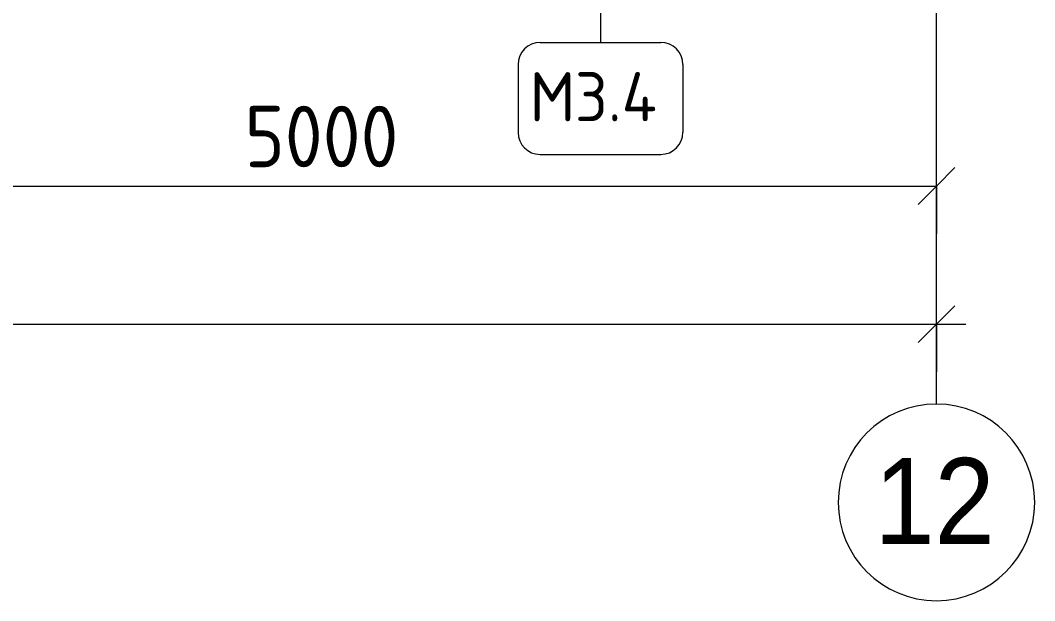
# Model space of a CAD drawing. Header units: millimetres. Extents: x -7229 to 193500, y -8553 to 29000.
# Drawn here: x 170354 to 174483, y -2706 to -344 of the extents above; entities that cross this region are included whole.
import ezdxf

# ---------------------------------------------------------------- set-up
doc = ezdxf.new("R2010")
doc.units = ezdxf.units.MM
for name, color, linetype, lineweight in [('A-ANNO-DIMS', 7, 'Continuous', 9), ('A-ANNO-DIMS-100', 7, 'Continuous', 9), ('Марки для знаков', 7, 'Continuous', 9), ('Оси', 7, 'Continuous', 9), ('Оси-1', 7, 'Continuous', 20)]:
    doc.layers.add(name, color=color, linetype=linetype, lineweight=lineweight)
doc.styles.add('Arial_1', font='arial.ttf', dxfattribs={"width": 0.9, "height": 350})
doc.styles.add('GOST Common_2', font='GOST_Common.ttf', dxfattribs={"height": 200})
doc.styles.add('ISOCPEUR_1', font='isocpeur.ttf', dxfattribs={"width": 0.9, "height": 250})
doc.dimstyles.new('ISO-2_5_0_9К_БОЛЬШОЙ', dxfattribs={"dimscale": 304.8, "dimtxt": 248.995294, "dimasz": 0.492126, "dimexe": 0.393701, "dimexo": 0.984252, "dimgap": 0, "dimtad": 1, "dimdec": 0, "dimrnd": 10, "dimzin": 0, "dimdsep": 46, "dimtxsty": 'ISOCPEUR_1', "dimblk1": 'OBLIQUE', "dimblk2": 'OBLIQUE', "dimsah": 1, "dimcen": 0.09, "dimdle": 0.393701, "dimazin": 0, "dimtfac": 1, "dimtdec": 4, "dimtix": 1, "dimtmove": 0, "dimatfit": 3, "dimfxl": 1, "dimtvp": 1, "dimtolj": 1, "dimtzin": 0, "dimarcsym": 2})

# ---------------------------------------------------------------- blocks, each defined once
blk = doc.blocks.new('Ось сетки - D8-29747960-План зашивки приборов отопления в осях 1-12')
at = {"layer": 'Оси-1'}
for start, end in [(360, 180), (180, 360)]:
    blk.add_arc((0, 0), 4, start, end, dxfattribs=at)
blk = doc.blocks.new('DIMBLOCK12-План зашивки приборов отопления в осях 1-12')
at = {"layer": 'A-ANNO-DIMS-100'}
for p, q in [((169082.9, -1212.8), (169082.9, -898.9)), ((174082.9, -1212.8), (174082.9, -898.9)), ((169082.9, -1018.9), (174082.9, -1018.9)), ((169082.9, -1018.9), (169082.9, -1212.8)), ((174082.9, -1018.9), (174082.9, -1212.8))]:
    blk.add_line(p, q, dxfattribs=at)
at = {"layer": 'A-ANNO-DIMS-100', "lineweight": 20}
for p, q in [((169082.9, -1018.9), (169157.9, -943.9)), ((174082.9, -1018.9), (174157.9, -943.9)), ((169082.9, -1018.9), (169007.9, -1093.9)), ((174082.9, -1018.9), (174007.9, -1093.9))]:
    blk.add_line(p, q, dxfattribs=at)
at = {"layer": 'A-ANNO-DIMS-100', "color": 0, "insert": (171266.9, -692.3), "char_height": 250, "width": 758.478, "attachment_point": 1, "line_spacing_factor": 1.149209, "style": 'ISOCPEUR_1'}
blk.add_mtext('5000', dxfattribs=at)
blk = doc.blocks.new('_Oblique')
at = {"color": 0, "linetype": 'ByBlock', "lineweight": -2}
blk.add_line((-0.5, -0.5), (0.5, 0.5), dxfattribs=at)
blk = doc.blocks.new('DIMBLOCK26-План зашивки приборов отопления в осях 1-12')
at = {"layer": 'A-ANNO-DIMS-100'}
for p, q in [((135882.9, -1775), (135882.9, -1461)), ((174082.9, -1775), (174082.9, -1461)), ((135762.9, -1581), (174202.9, -1581)), ((135882.9, -1581), (135882.9, -1775)), ((174082.9, -1581), (174082.9, -1775))]:
    blk.add_line(p, q, dxfattribs=at)
at = {"layer": 'A-ANNO-DIMS-100', "lineweight": 20}
for p, q in [((135882.9, -1581), (135957.9, -1506)), ((174082.9, -1581), (174157.9, -1506)), ((135882.9, -1581), (135807.9, -1656)), ((174082.9, -1581), (174007.9, -1656))]:
    blk.add_line(p, q, dxfattribs=at)
at = {"layer": 'A-ANNO-DIMS-100', "color": 0, "insert": (154587.9, -1254.4), "char_height": 250, "width": 948.097, "attachment_point": 1, "line_spacing_factor": 1.149209, "style": 'ISOCPEUR_1'}
blk.add_mtext('38200', dxfattribs=at)
blk = doc.blocks.new('Марка_Знаки - В прямоуг_Наименование краткое-30718135-План зашивки приборов отопления в осях 1-12')
at = {"layer": 'Марки для знаков'}
for p, q in [((-2.455, 2.278), (2.455, 2.278)), ((-3.355, 1.378), (-3.355, -1.384)), ((3.355, 1.378), (3.355, -1.378)), ((-2.461, -2.278), (2.455, -2.278))]:
    blk.add_line(p, q, dxfattribs=at)
for centre, radius, start, end in [((-2.455, 1.378), 0.9, 90, 180), ((2.455, 1.378), 0.9, 0, 90), ((-2.461, -1.384), 0.893, 180, 270), ((2.455, -1.378), 0.9, 270, 0)]:
    blk.add_arc(centre, radius, start, end, dxfattribs=at)

msp = doc.modelspace()

# ---------------------------------------------------------------- linework, layer by layer
at = {"layer": 'Марки для знаков'}
msp.add_line((172715.5, 314.5), (172715.5, -434.7), dxfattribs=at)
at = {"layer": 'Оси'}
msp.add_line((174082.9, -1906.3), (174082.9, 593.7), dxfattribs=at)

# ---------------------------------------------------------------- block references
at = {"layer": 'Марки для знаков', "xscale": 99.99999999999993, "yscale": 99.99999999999993, "zscale": 99.99999999999993}
msp.add_blockref('Марка_Знаки - В прямоуг_Наименование краткое-30718135-План зашивки приборов отопления в осях 1-12', (172715.5, -662.4), dxfattribs=at)
at = {"layer": 'Оси-1', "xscale": 99.99999999999993, "yscale": 99.99999999999993, "zscale": 99.99999999999993}
msp.add_blockref('Ось сетки - D8-29747960-План зашивки приборов отопления в осях 1-12', (174082.9, -2306.3), dxfattribs=at)

# ---------------------------------------------------------------- texts
at = {"layer": 'Марки для знаков', "char_height": 200, "attachment_point": 1, "style": 'GOST Common_2'}
for s, insert, width in [('\\fGOST Common|b0|i0|c204|p34|;М', (172426, -555.4), 224.472), ('3.4', (172611.2, -555.4), 440.928)]:
    msp.add_mtext(s, dxfattribs=dict(at, insert=insert, width=width))
at = {"layer": 'Оси', "insert": (173830.3, -2125.6), "char_height": 350, "width": 606.076, "attachment_point": 1, "style": 'Arial_1'}
msp.add_mtext('12', dxfattribs=at)

# ---------------------------------------------------------------- dimensions: what is measured, and where the dimension line sits
at = {"layer": 'A-ANNO-DIMS'}
for base, p1, p2, override, picture, middle in [((174082.9, -1018.9), (169082.9, -912.8), (174082.9, -912.8), {"dimpost": '<>', "dimfxl": 5000}, 'DIMBLOCK12-План зашивки приборов отопления в осях 1-12', (171582.9, -893.9)), ((174082.9, -1581), (135882.9, -1475), (174082.9, -1475), {"dimpost": '<>', "dimfxl": 38199.999966}, 'DIMBLOCK26-План зашивки приборов отопления в осях 1-12', (154982.9, -1456))]:
    dim = msp.add_linear_dim(base=base, p1=p1, p2=p2, dimstyle='ISO-2_5_0_9К_БОЛЬШОЙ', override=override, dxfattribs=at)
    dim.commit()
    dim.dimension.update_dxf_attribs({"geometry": picture, "text_midpoint": middle})

doc.saveas('drawing.dxf')
